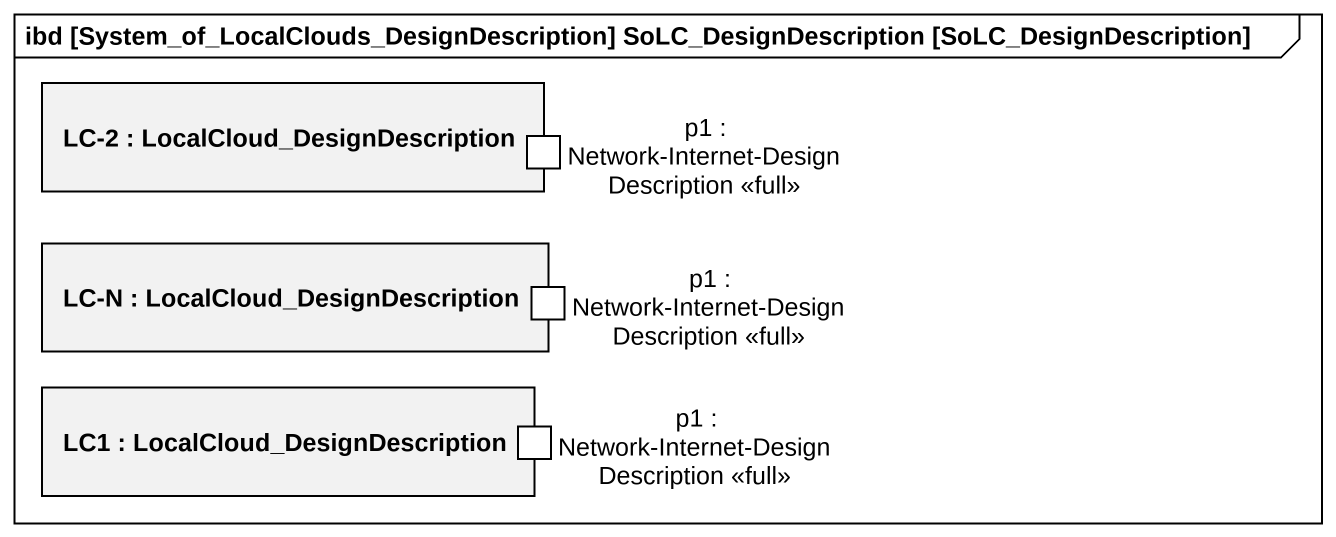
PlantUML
@startuml
mainframe ibd [System_of_LocalClouds_DesignDescription] SoLC_DesignDescription [SoLC_DesignDescription]
rectangle "LC-2 : LocalCloud_DesignDescription" as LC_2 {
  port "p1 : Network-Internet-DesignDescription <<full>>" as p1_Network_Internet
}
rectangle "LC-N : LocalCloud_DesignDescription" as LC_N {
  port "p1 : Network-Internet-DesignDescription <<full>>" as p1_Network_Internet_2
}
rectangle "LC1 : LocalCloud_DesignDescription" as LC1 {
  port "p1 : Network-Internet-DesignDescription <<full>>" as p1_Network_Internet_3
}
@enduml
